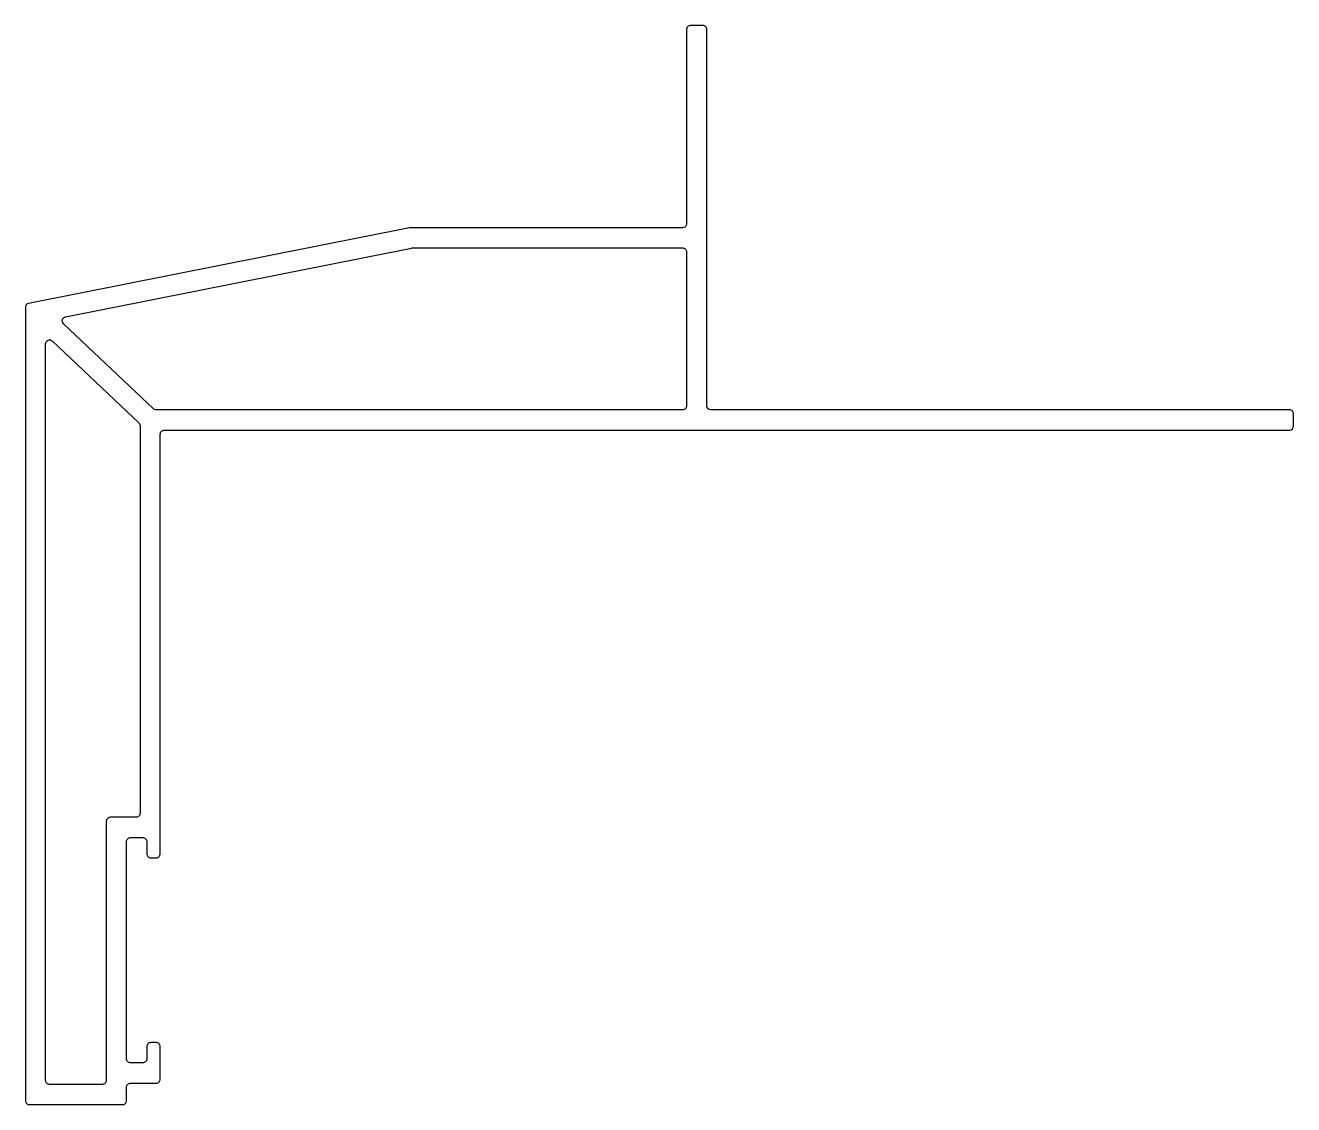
# Model space of a CAD drawing. Extents: x 861.1 to 955.1, y 593.4 to 673.4.
import ezdxf

# ---------------------------------------------------------------- set-up
doc = ezdxf.new("R2010")
doc.units = 0
doc.layers.get('0').update_dxf_attribs({"linetype": 'CONTINUOUS'})

msp = doc.modelspace()

# ---------------------------------------------------------------- linework, layer by layer
for points in [[(869.777, 613.23, -0.414214), (870.077, 612.93), (870.077, 612.03, 0.414214), (870.377, 611.73), (870.777, 611.73, 0.414214), (871.077, 612.03), (871.077, 643.133, -0.414214), (871.377, 643.433), (954.777, 643.433, 0.414213), (955.077, 643.733), (955.077, 644.633, 0.414214), (954.777, 644.933), (911.885, 644.933, -0.414213), (911.585, 645.233), (911.585, 658.433), (911.585, 673.133, 0.414214), (911.285, 673.433), (910.385, 673.433, 0.414214), (910.085, 673.133), (910.085, 658.733, -0.414214), (909.785, 658.433), (889.594, 658.433, 0.049098), (889.536, 658.428), (861.318, 652.818, 0.357838), (861.077, 652.524), (861.077, 593.733, 0.414214), (861.377, 593.433), (868.277, 593.433, 0.414214), (868.577, 593.733), (868.577, 594.73, -0.414214), (868.877, 595.03), (870.777, 595.03, 0.414214), (871.077, 595.33), (871.077, 597.73, 0.414214), (870.777, 598.03), (870.377, 598.03, 0.414214), (870.077, 597.73), (870.077, 596.83, -0.414214), (869.777, 596.53), (868.877, 596.53, -0.414214), (868.577, 596.83), (868.577, 612.93, -0.414214), (868.877, 613.23)], [(864.054, 651.833), (889.684, 656.928, -0.049098), (889.742, 656.933), (909.785, 656.933, -0.414214), (910.085, 656.633), (910.085, 645.233, -0.414214), (909.785, 644.933), (870.77, 644.933, -0.191867), (870.564, 645.016), (863.907, 651.321, -0.608677)], [(869.577, 615.03, -0.414214), (869.277, 614.73), (867.377, 614.73, 0.414214), (867.077, 614.43), (867.077, 595.233, -0.414214), (866.777, 594.933), (862.877, 594.933, -0.414214), (862.577, 595.233), (862.577, 649.817, -0.658408), (863.083, 650.035), (869.483, 643.973, -0.205976), (869.577, 643.755)]]:
    msp.add_lwpolyline(points, format="xyb", close=True)

doc.saveas('drawing.dxf')
